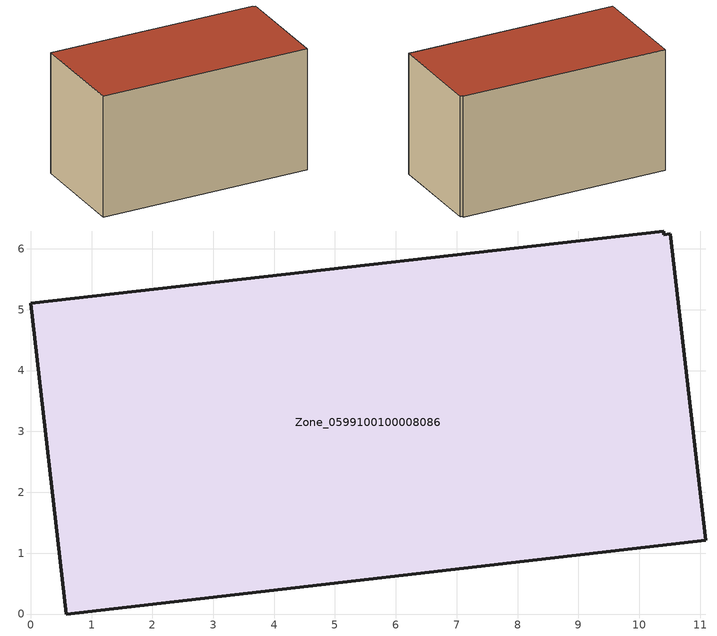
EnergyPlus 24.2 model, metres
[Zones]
Zone_0599100100008086
 floor ground (C_G): 10.51,6.24 11.09,1.22 0.58,0 0,5.11 10.4,6.29 10.4,6.23 z0
 wall outside (C_F): 0.58,0 11.09,1.22 10.51,6.24 10.4,6.23 10.4,6.29 0,5.11 0.58,0 z0:6.17
 roof outside (C_R): 11.09,1.22 10.51,6.24 10.4,6.23 10.4,6.29 0,5.11 0.58,0 z6.17
[BUILDING]
Pand.0599100100008086: North Axis=0; Terrain=City; Loads Convergence Tolerance Value=0.04; Temperature Convergence Tolerance Value=0.4; Solar Distribution=FullExterior; Maximum Number of Warmup Days=25; Minimum Number of Warmup Days=1
[Site:Location]
Rotterdam.The.Hague.AP_ZH_NLD Design_Conditions: Latitude=51.96; Longitude=4.45; Time Zone=1; Elevation=-4.5
[SITE:GROUNDTEMPERATURE:BUILDINGSURFACE]
18, 18, 18, 18, 18, 18, 18, 18, 18, 18, 18, 18
[MATERIAL] Thermal Absorptance=0.9; Solar Absorptance=0.7; Visible Absorptance=0.7
Name | Roughness | Thickness | Conductivity | Density | Specific Heat
G.TC.2015-2018 | MediumSmooth | 0.15 | 0.0428571 | 540 | 1210
F.TC.2015-2018 | Rough | 0.3 | 0.0666667 | 1920 | 840
R.TC.2015-2018 | MediumRough | 0.2 | 0.0333333 | 1500 | 1000
[CONSTRUCTION]
C_G: G.TC.2015-2018
C_F: F.TC.2015-2018
C_R: R.TC.2015-2018
[ZONE]
Zone_0599100100008086: Type=1; Multiplier=1; Ceiling Height=Autocalculate; Volume=Autocalculate; Floor Area=autocalculate; Part of Total Floor Area=Yes
[ZONEINFILTRATION:DESIGNFLOWRATE]
Infil_Zone_0599100100008086: Zone or ZoneList or Space or SpaceList=Zone_0599100100008086; Schedule=AlwaysOn; Design Flow Rate Calculation Method=Flow/Area; Flow Rate per Floor Area=0.0015; Constant Term Coefficient=1; Temperature Term Coefficient=0; Velocity Term Coefficient=0; Velocity Squared Term Coefficient=0
[HVACTEMPLATE:ZONE:IDEALLOADSAIRSYSTEM]
Zone_0599100100008086: Maximum Heating Supply Air Temperature=50; Minimum Cooling Supply Air Temperature=13; Maximum Heating Supply Air Humidity Ratio=0.0156; Minimum Cooling Supply Air Humidity Ratio=0.0077; Heating Limit=NoLimit; Cooling Limit=NoLimit; Dehumidification Control Type=ConstantSensibleHeatRatio; Cooling Sensible Heat Ratio=0.7; Dehumidification Setpoint=60; Humidification Control Type=None; Humidification Setpoint=30; Outdoor Air Method=None; Outdoor Air Flow Rate per Person=0.00944; Outdoor Air Flow Rate per Zone Floor Area=0; Outdoor Air Flow Rate per Zone=0; Demand Controlled Ventilation Type=None; Outdoor Air Economizer Type=NoEconomizer; Heat Recovery Type=None; Sensible Heat Recovery Effectiveness=0.7; Latent Heat Recovery Effectiveness=0.65
[ZONECONTROL:THERMOSTAT]
ThermostatControl_Zone_0599100100008086: Zone or ZoneList=Zone_0599100100008086; Control Type Schedule=DualSetpointControlType; Control 1=Thermostat_Zone_0599100100008086; Temperature Difference Between Cutout And Setpoint=0
[THERMOSTATSETPOINT:DUALSETPOINT]
Thermostat_Zone_0599100100008086: Heating Setpoint Temperature Schedule=HeatingSetpoint_Zone_0599100100008086; Cooling Setpoint Temperature Schedule=CoolingSetpoint_Zone_0599100100008086
[SCHEDULE:COMPACT]
HeatingSetpoint_Zone_0599100100008086: Through: 12/31, For: AllDays, Until: 24:00, 21
CoolingSetpoint_Zone_0599100100008086: Through: 12/31, For: AllDays, Until: 24:00, 24
DualSetpointControlType: Through: 12/31, For: AllDays, Until: 24:00, 4
AlwaysOn: Through: 12/31, For: AllDays, Until: 24:00, 1
